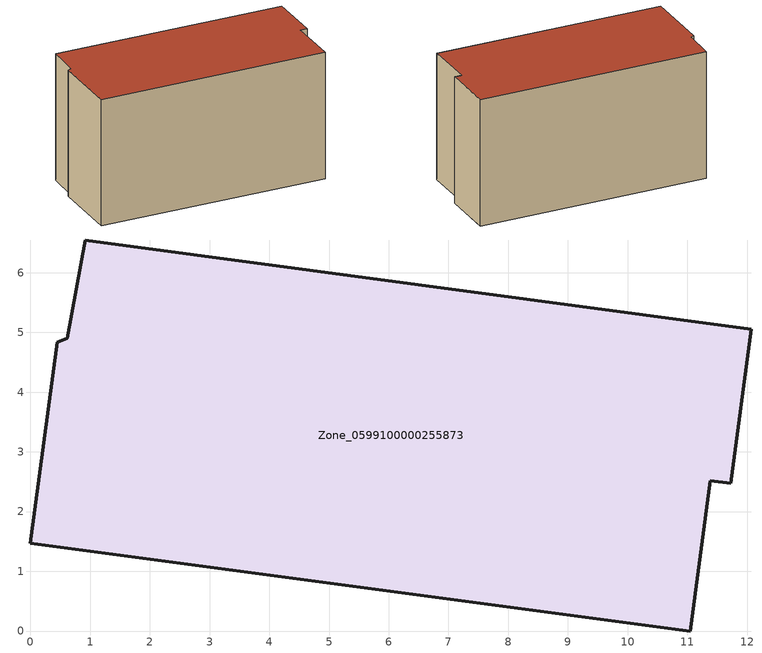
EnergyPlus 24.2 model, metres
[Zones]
Zone_0599100000255873
 floor ground (C_G): 0.92,6.55 12.07,5.05 11.73,2.47 11.38,2.52 11.05,0 0,1.47 0.45,4.83 0.62,4.9 z0
 wall outside (C_F): 0,1.47 11.05,0 11.38,2.52 11.73,2.47 12.07,5.05 0.92,6.55 0.62,4.9 0.45,4.83 0,1.47 z0:6.28
 roof outside (C_R): 0.62,4.9 0.45,4.83 0,1.47 11.05,0 11.38,2.52 11.73,2.47 12.07,5.05 0.92,6.55 z6.28
[BUILDING]
Pand.0599100000255873: North Axis=0; Terrain=City; Loads Convergence Tolerance Value=0.04; Temperature Convergence Tolerance Value=0.4; Solar Distribution=FullExterior; Maximum Number of Warmup Days=25; Minimum Number of Warmup Days=1
[Site:Location]
Rotterdam.The.Hague.AP_ZH_NLD Design_Conditions: Latitude=51.96; Longitude=4.45; Time Zone=1; Elevation=-4.5
[SITE:GROUNDTEMPERATURE:BUILDINGSURFACE]
18, 18, 18, 18, 18, 18, 18, 18, 18, 18, 18, 18
[MATERIAL] Thermal Absorptance=0.9; Solar Absorptance=0.7; Visible Absorptance=0.7
Name | Roughness | Thickness | Conductivity | Density | Specific Heat
G.TI.1946 | MediumSmooth | 0.15 | 1 | 540 | 1210
F.TI.1946 | Rough | 0.3 | 0.857143 | 1920 | 840
R.TI.1946 | MediumRough | 0.2 | 0.1 | 1500 | 1000
[CONSTRUCTION]
C_G: G.TI.1946
C_F: F.TI.1946
C_R: R.TI.1946
[ZONE]
Zone_0599100000255873: Type=1; Multiplier=1; Ceiling Height=Autocalculate; Volume=Autocalculate; Floor Area=autocalculate; Part of Total Floor Area=Yes
[ZONEINFILTRATION:DESIGNFLOWRATE]
Infil_Zone_0599100000255873: Zone or ZoneList or Space or SpaceList=Zone_0599100000255873; Schedule=AlwaysOn; Design Flow Rate Calculation Method=Flow/Area; Flow Rate per Floor Area=0.003; Constant Term Coefficient=1; Temperature Term Coefficient=0; Velocity Term Coefficient=0; Velocity Squared Term Coefficient=0
[HVACTEMPLATE:ZONE:IDEALLOADSAIRSYSTEM]
Zone_0599100000255873: Maximum Heating Supply Air Temperature=50; Minimum Cooling Supply Air Temperature=13; Maximum Heating Supply Air Humidity Ratio=0.0156; Minimum Cooling Supply Air Humidity Ratio=0.0077; Heating Limit=NoLimit; Cooling Limit=NoLimit; Dehumidification Control Type=ConstantSensibleHeatRatio; Cooling Sensible Heat Ratio=0.7; Dehumidification Setpoint=60; Humidification Control Type=None; Humidification Setpoint=30; Outdoor Air Method=None; Outdoor Air Flow Rate per Person=0.00944; Outdoor Air Flow Rate per Zone Floor Area=0; Outdoor Air Flow Rate per Zone=0; Demand Controlled Ventilation Type=None; Outdoor Air Economizer Type=NoEconomizer; Heat Recovery Type=None; Sensible Heat Recovery Effectiveness=0.7; Latent Heat Recovery Effectiveness=0.65
[ZONECONTROL:THERMOSTAT]
ThermostatControl_Zone_0599100000255873: Zone or ZoneList=Zone_0599100000255873; Control Type Schedule=DualSetpointControlType; Control 1=Thermostat_Zone_0599100000255873; Temperature Difference Between Cutout And Setpoint=0
[THERMOSTATSETPOINT:DUALSETPOINT]
Thermostat_Zone_0599100000255873: Heating Setpoint Temperature Schedule=HeatingSetpoint_Zone_0599100000255873; Cooling Setpoint Temperature Schedule=CoolingSetpoint_Zone_0599100000255873
[SCHEDULE:COMPACT]
HeatingSetpoint_Zone_0599100000255873: Through: 12/31, For: AllDays, Until: 24:00, 21
CoolingSetpoint_Zone_0599100000255873: Through: 12/31, For: AllDays, Until: 24:00, 24
DualSetpointControlType: Through: 12/31, For: AllDays, Until: 24:00, 4
AlwaysOn: Through: 12/31, For: AllDays, Until: 24:00, 1
